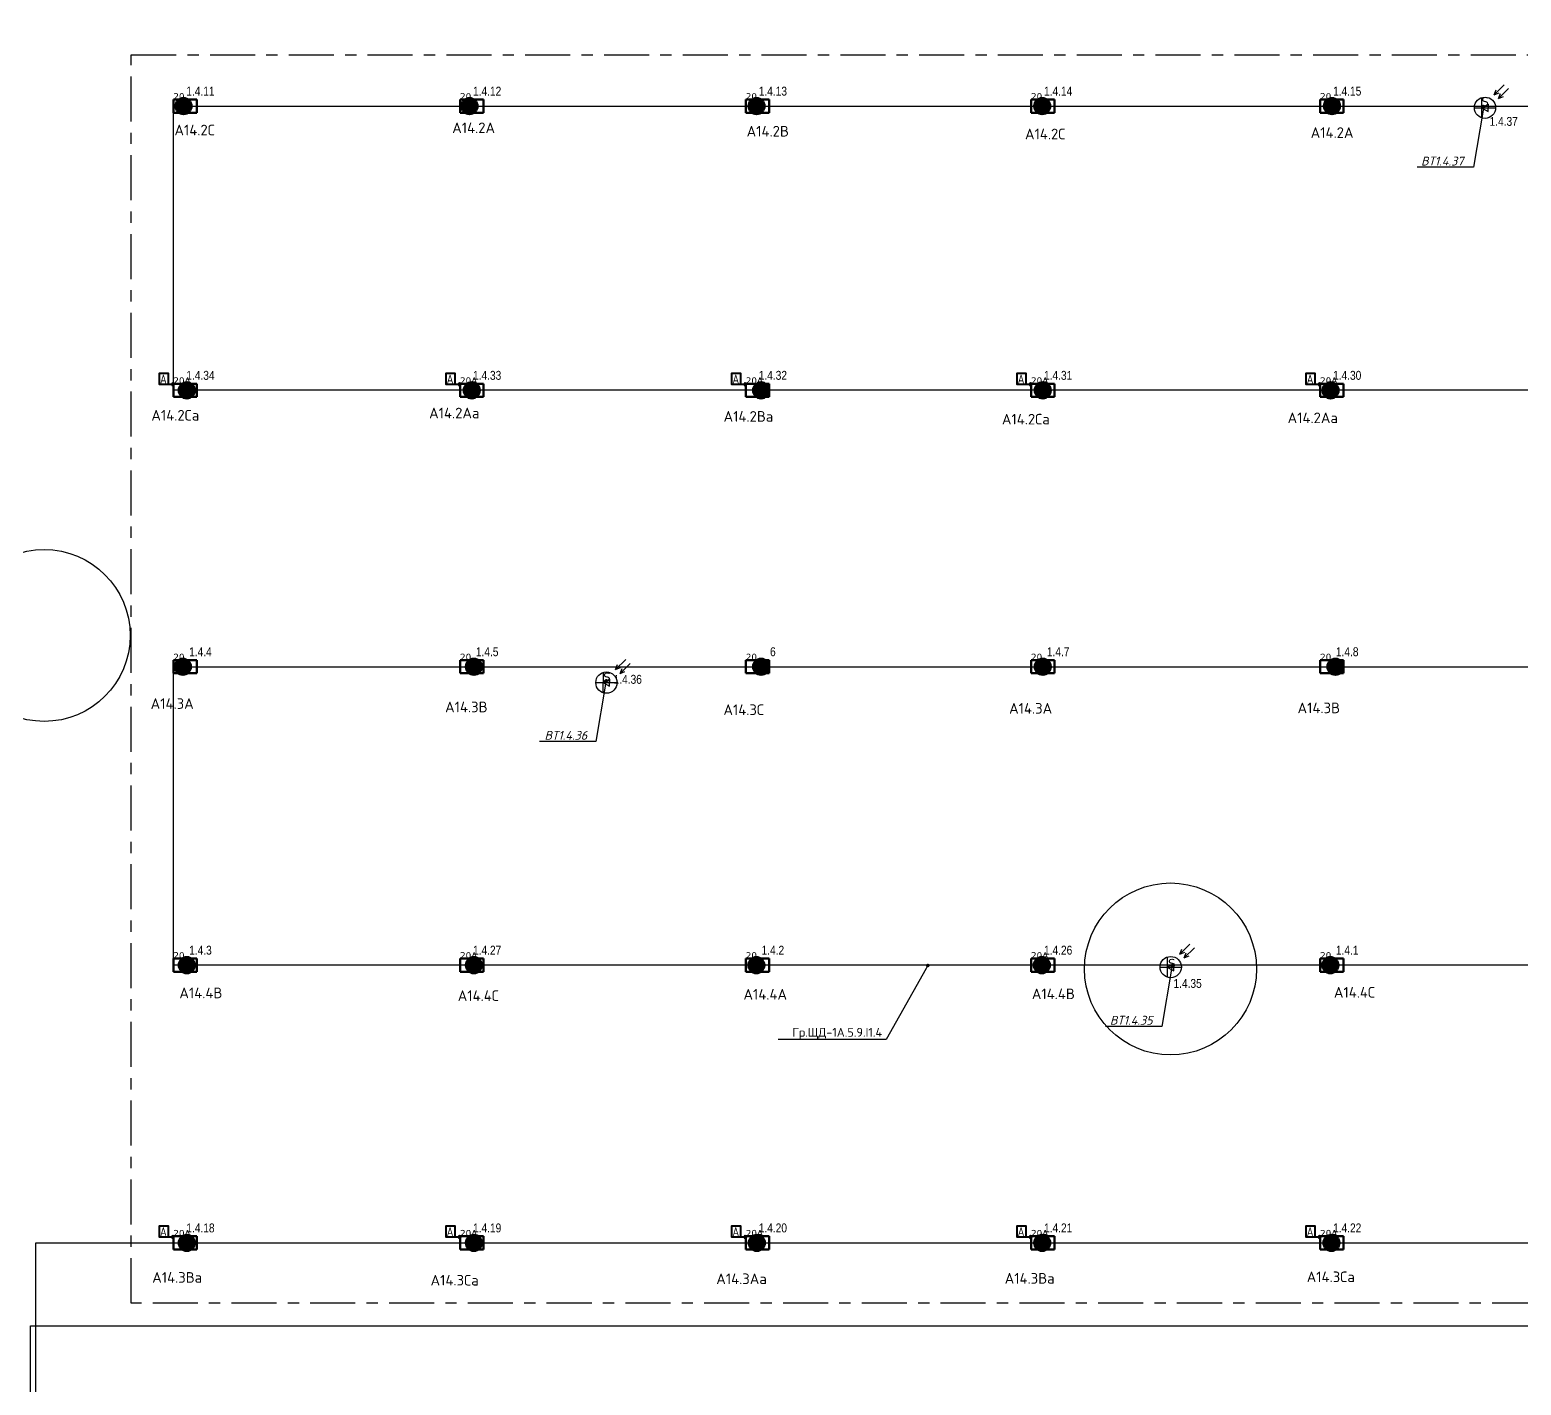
# Model space of a CAD drawing. Header units: millimetres. Extents: x -243740 to 150609, y -473655 to -165121.
# Drawn here: x -149967 to -107900, y -352787 to -314550 of the extents above; entities that cross this region are included whole.
import ezdxf
from ezdxf import colors
from ezdxf.entities.mleader import LeaderData, LeaderLine
from ezdxf.enums import TextEntityAlignment as Align
from ezdxf.math import Vec2, Vec3

# ---------------------------------------------------------------- set-up
doc = ezdxf.new("R2010")
doc.units = ezdxf.units.MM
doc.linetypes.add('HIDDEN2', pattern=[4.7625, 3.175, -1.5875])
doc.linetypes.add('Линия сетки', pattern=[22.225, 12.7, -3.175, 3.175, -3.175])
for name, color, linetype, lineweight in [('0_Авт.', 255, 'Continuous', 5), ('_освещение_dali', 3, 'Continuous', 50), ('DALLI', 6, 'TRAY', 30), ('Светильники аварийные', 1, 'Continuous', 40), ('Светильники основные', 214, 'Continuous', 40)]:
    doc.layers.add(name, color=color, linetype=linetype, lineweight=lineweight)
doc.layers.add('_Гр.ЩД-1А.5.9.I1.4', color=6, linetype='Continuous')
doc.layers.add('_Гр.ЩД-1А.5.9.I1.5', color=6, linetype='Continuous')
doc.layers.add('сВЕтильники', color=7, linetype='Continuous', lineweight=40, true_color=0x600080)
doc.layers.add('ЭТО_аварийные', color=7, linetype='HIDDEN2', lineweight=40, true_color=0xfa0505)
doc.styles.add('ELine', font='txt.shx')
doc.styles.add('ISOCPEUR', font='isocpeur.ttf')
doc.styles.add('ISOCPEUR_1', font='isocpeur.ttf', dxfattribs={"height": 200})
doc.styles.add('ROMANS', font='romans.shx', dxfattribs={"width": 0.8})
doc.styles.get("Standard").update_dxf_attribs({"font": 'ARIALN.TTF'})
doc.styles.add('TableTextStyle', font='')
doc.styles.add('Шрифт - 200', font='', dxfattribs={"height": 200})
doc.styles.get('TableTextStyle').set_extended_font_data('VERDANA.TTF')
doc.styles.get('Шрифт - 200').set_extended_font_data('GOST Common', italic=True)
doc.linetypes.add('TRAY', pattern='A,12.119257,["_",ELine,S=4.5,R=90,X=0,Y=-1.555839],0.750382,["_",ELine,S=4.5,R=0,X=0,Y=-0.805849],1.314849,["_",ELine,S=4.5,R=0,X=0,Y=-0.805849],2.250029,["_",ELine,S=4.5,R=90,X=0,Y=-1.555839],13.565483', length=30)
doc.linetypes.add('Truba', pattern='A,3e-05,[4,MSH_7,S=1,R=0,X=0,Y=0],-3.022072', length=3.022102)
doc.linetypes.add('Проводка в лотке', pattern='A,7.5,[130,ltypeshp.shx,S=0.5,R=0,X=0,Y=0],1,[130,ltypeshp.shx,S=1,R=90,X=0,Y=-0.5],1,[130,ltypeshp.shx,S=0.5,R=0,X=0,Y=0],7.5', length=17)

# ---------------------------------------------------------------- blocks, each defined once
blk = doc.blocks.new('A$C85fa3c5e')
at = {"layer": '0_Авт.', "color": 6, "lineweight": 25, "ltscale": 100}
for points in [[(5.42, 6.5), (2.59, 3.68), (3.15, 5.07)], [(5.42, 6.5), (2.59, 3.68), (3.98, 4.24)], [(6.66, 5.43), (3.83, 2.6), (4.39, 3.99)], [(6.66, 5.43), (3.83, 2.6), (5.22, 3.16)], [(-3, 0), (3, 0)], [(-0.97, 2.84), (-0.98, -2.84)], [(-0.98, 0), (0.85, 1), (0.85, -0.01)], [(-0.98, 0), (0.84, -1.02), (0.85, -0.01)]]:
    blk.add_lwpolyline(points, dxfattribs=at)
blk.add_circle((0, 0), 3, dxfattribs=at)
blk = doc.blocks.new('_Dot')
at = {"color": 0, "linetype": 'ByBlock', "lineweight": -2}
blk.add_line((-0.5, 0), (-1, 0), dxfattribs=at)
at = {"color": 0, "linetype": 'ByBlock', "const_width": 0.5}
blk.add_lwpolyline([(-0.25, 0, 1), (0.25, 0, 1)], format="xyb", close=True, dxfattribs=at)
blk = doc.blocks.new('авар')
at = {"layer": 'Светильники основные', "lineweight": 40}
blk.add_hatch(color=1, dxfattribs=at).paths.add_polyline_path([(32, 0, 1), (-32, 0, 1)])
at = {"layer": 'Светильники основные', "color": 1}
blk.add_line((0, 0), (132, 0), dxfattribs=at)
blk.add_lwpolyline([(132, 0), (378, 0), (378, 314), (132, 314)], close=True, dxfattribs=at)
at = {"layer": 'Светильники основные', "color": 1, "lineweight": 40}
blk.add_circle((0, 0), 31.6, dxfattribs=at)
at = {"layer": 'Светильники основные', "color": 1, "style": 'ROMANS', "width": 0.8}
blk.add_text('А', height=250, dxfattribs=at).set_placement((174, 29))
blk = doc.blocks.new('dgdg')
at = {"layer": 'сВЕтильники', "lineweight": 40}
for points in [[(88722, 80548, 0), (88722, 80920, 0)], [(88722, 80920, 0), (88722, 80548, 0)], [(88722, 80920, 0), (89379, 80920, 0)], [(89379, 80920, 0), (88722, 80920, 0)], [(89379, 80920, 0), (88722, 80920, 0)], [(88722, 80920, 0), (88722, 80548, 0)], [(88722, 80548, 0), (88722, 80920, 0)], [(88722, 80920, 0), (89379, 80920, 0)], [(89379, 80920, 0), (89379, 80548, 0)], [(89379, 80548, 0), (89379, 80920, 0)], [(89379, 80548, 0), (89379, 80920, 0)], [(89379, 80920, 0), (89379, 80548, 0)], [(96809, 80548, 0), (96809, 80920, 0)], [(96809, 80920, 0), (96809, 80548, 0)], [(96809, 80920, 0), (97466, 80920, 0)], [(97466, 80920, 0), (96809, 80920, 0)], [(97466, 80920, 0), (96809, 80920, 0)], [(96809, 80920, 0), (96809, 80548, 0)], [(96809, 80548, 0), (96809, 80920, 0)], [(96809, 80920, 0), (97466, 80920, 0)], [(97466, 80920, 0), (97466, 80548, 0)], [(97466, 80548, 0), (97466, 80920, 0)], [(97466, 80548, 0), (97466, 80920, 0)], [(97466, 80920, 0), (97466, 80548, 0)], [(104869, 80548, 0), (104869, 80920, 0)], [(104869, 80920, 0), (104869, 80548, 0)], [(104869, 80920, 0), (105526, 80920, 0)], [(105526, 80920, 0), (104869, 80920, 0)], [(105526, 80920, 0), (104869, 80920, 0)], [(104869, 80920, 0), (104869, 80548, 0)], [(104869, 80548, 0), (104869, 80920, 0)], [(104869, 80920, 0), (105526, 80920, 0)], [(105526, 80920, 0), (105526, 80548, 0)], [(105526, 80548, 0), (105526, 80920, 0)], [(105526, 80548, 0), (105526, 80920, 0)], [(105526, 80920, 0), (105526, 80548, 0)], [(112915, 80548, 0), (112915, 80920, 0)], [(112915, 80920, 0), (112915, 80548, 0)], [(112915, 80920, 0), (113572, 80920, 0)], [(113572, 80920, 0), (112915, 80920, 0)], [(113572, 80920, 0), (112915, 80920, 0)], [(112915, 80920, 0), (112915, 80548, 0)], [(112915, 80548, 0), (112915, 80920, 0)], [(112915, 80920, 0), (113572, 80920, 0)], [(113572, 80920, 0), (113572, 80548, 0)], [(113572, 80548, 0), (113572, 80920, 0)], [(113572, 80548, 0), (113572, 80920, 0)], [(113572, 80920, 0), (113572, 80548, 0)], [(121069, 80548, 0), (121069, 80920, 0)], [(121069, 80920, 0), (121069, 80548, 0)], [(121069, 80920, 0), (121726, 80920, 0)], [(121726, 80920, 0), (121069, 80920, 0)], [(121726, 80920, 0), (121069, 80920, 0)], [(121069, 80920, 0), (121069, 80548, 0)], [(121069, 80548, 0), (121069, 80920, 0)], [(121069, 80920, 0), (121726, 80920, 0)], [(121726, 80920, 0), (121726, 80548, 0)], [(121726, 80548, 0), (121726, 80920, 0)], [(121726, 80548, 0), (121726, 80920, 0)], [(121726, 80920, 0), (121726, 80548, 0)], [(89379, 80548, 0), (88722, 80548, 0)], [(88722, 80548, 0), (89379, 80548, 0)], [(88722, 80548, 0), (89379, 80548, 0)], [(89379, 80548, 0), (88722, 80548, 0)], [(97466, 80548, 0), (96809, 80548, 0)], [(96809, 80548, 0), (97466, 80548, 0)], [(96809, 80548, 0), (97466, 80548, 0)], [(97466, 80548, 0), (96809, 80548, 0)], [(105526, 80548, 0), (104869, 80548, 0)], [(104869, 80548, 0), (105526, 80548, 0)], [(104869, 80548, 0), (105526, 80548, 0)], [(105526, 80548, 0), (104869, 80548, 0)], [(113572, 80548, 0), (112915, 80548, 0)], [(112915, 80548, 0), (113572, 80548, 0)], [(112915, 80548, 0), (113572, 80548, 0)], [(113572, 80548, 0), (112915, 80548, 0)], [(121726, 80548, 0), (121069, 80548, 0)], [(121069, 80548, 0), (121726, 80548, 0)], [(121069, 80548, 0), (121726, 80548, 0)], [(121726, 80548, 0), (121069, 80548, 0)], [(88722, 64732, 0), (88722, 65104, 0)], [(88722, 65104, 0), (88722, 64732, 0)], [(88722, 65104, 0), (89379, 65104, 0)], [(89379, 65104, 0), (88722, 65104, 0)], [(89379, 65104, 0), (88722, 65104, 0)], [(88722, 65104, 0), (88722, 64732, 0)], [(88722, 64732, 0), (88722, 65104, 0)], [(88722, 65104, 0), (89379, 65104, 0)], [(89379, 65104, 0), (89379, 64732, 0)], [(89379, 64732, 0), (89379, 65104, 0)], [(89379, 64732, 0), (89379, 65104, 0)], [(89379, 65104, 0), (89379, 64732, 0)], [(96809, 64732, 0), (96809, 65104, 0)], [(96809, 65104, 0), (96809, 64732, 0)], [(96809, 65104, 0), (97466, 65104, 0)], [(97466, 65104, 0), (96809, 65104, 0)], [(97466, 65104, 0), (96809, 65104, 0)], [(96809, 65104, 0), (96809, 64732, 0)], [(96809, 64732, 0), (96809, 65104, 0)], [(96809, 65104, 0), (97466, 65104, 0)], [(97466, 65104, 0), (97466, 64732, 0)], [(97466, 64732, 0), (97466, 65104, 0)], [(97466, 64732, 0), (97466, 65104, 0)], [(97466, 65104, 0), (97466, 64732, 0)], [(104869, 64732, 0), (104869, 65104, 0)], [(104869, 65104, 0), (104869, 64732, 0)], [(104869, 65104, 0), (105526, 65104, 0)], [(105526, 65104, 0), (104869, 65104, 0)], [(105526, 65104, 0), (104869, 65104, 0)], [(104869, 65104, 0), (104869, 64732, 0)], [(104869, 64732, 0), (104869, 65104, 0)], [(104869, 65104, 0), (105526, 65104, 0)], [(105526, 65104, 0), (105526, 64732, 0)], [(105526, 64732, 0), (105526, 65104, 0)], [(105526, 64732, 0), (105526, 65104, 0)], [(105526, 65104, 0), (105526, 64732, 0)], [(112915, 64732, 0), (112915, 65104, 0)], [(112915, 65104, 0), (112915, 64732, 0)], [(112915, 65104, 0), (113572, 65104, 0)], [(113572, 65104, 0), (112915, 65104, 0)], [(113572, 65104, 0), (112915, 65104, 0)], [(112915, 65104, 0), (112915, 64732, 0)], [(112915, 64732, 0), (112915, 65104, 0)], [(112915, 65104, 0), (113572, 65104, 0)], [(113572, 65104, 0), (113572, 64732, 0)], [(113572, 64732, 0), (113572, 65104, 0)], [(113572, 64732, 0), (113572, 65104, 0)], [(113572, 65104, 0), (113572, 64732, 0)], [(121069, 64732, 0), (121069, 65104, 0)], [(121069, 65104, 0), (121069, 64732, 0)], [(121069, 65104, 0), (121726, 65104, 0)], [(121726, 65104, 0), (121069, 65104, 0)], [(121726, 65104, 0), (121069, 65104, 0)], [(121069, 65104, 0), (121069, 64732, 0)], [(121069, 64732, 0), (121069, 65104, 0)], [(121069, 65104, 0), (121726, 65104, 0)], [(121726, 65104, 0), (121726, 64732, 0)], [(121726, 64732, 0), (121726, 65104, 0)], [(121726, 64732, 0), (121726, 65104, 0)], [(121726, 65104, 0), (121726, 64732, 0)], [(89379, 64732, 0), (88722, 64732, 0)], [(88722, 64732, 0), (89379, 64732, 0)], [(88722, 64732, 0), (89379, 64732, 0)], [(89379, 64732, 0), (88722, 64732, 0)], [(97466, 64732, 0), (96809, 64732, 0)], [(96809, 64732, 0), (97466, 64732, 0)], [(96809, 64732, 0), (97466, 64732, 0)], [(97466, 64732, 0), (96809, 64732, 0)], [(105526, 64732, 0), (104869, 64732, 0)], [(104869, 64732, 0), (105526, 64732, 0)], [(104869, 64732, 0), (105526, 64732, 0)], [(105526, 64732, 0), (104869, 64732, 0)], [(113572, 64732, 0), (112915, 64732, 0)], [(112915, 64732, 0), (113572, 64732, 0)], [(112915, 64732, 0), (113572, 64732, 0)], [(113572, 64732, 0), (112915, 64732, 0)], [(121726, 64732, 0), (121069, 64732, 0)], [(121069, 64732, 0), (121726, 64732, 0)], [(121069, 64732, 0), (121726, 64732, 0)], [(121726, 64732, 0), (121069, 64732, 0)], [(88722, 56313, 0), (88722, 56685, 0)], [(88722, 56685, 0), (88722, 56313, 0)], [(88722, 56685, 0), (89379, 56685, 0)], [(89379, 56685, 0), (88722, 56685, 0)], [(89379, 56685, 0), (88722, 56685, 0)], [(88722, 56685, 0), (88722, 56313, 0)], [(88722, 56313, 0), (88722, 56685, 0)], [(88722, 56685, 0), (89379, 56685, 0)], [(89379, 56685, 0), (89379, 56313, 0)], [(89379, 56313, 0), (89379, 56685, 0)], [(89379, 56313, 0), (89379, 56685, 0)], [(89379, 56685, 0), (89379, 56313, 0)], [(96809, 56313, 0), (96809, 56685, 0)], [(96809, 56685, 0), (96809, 56313, 0)], [(96809, 56685, 0), (97466, 56685, 0)], [(97466, 56685, 0), (96809, 56685, 0)], [(97466, 56685, 0), (96809, 56685, 0)], [(96809, 56685, 0), (96809, 56313, 0)], [(96809, 56313, 0), (96809, 56685, 0)], [(96809, 56685, 0), (97466, 56685, 0)], [(97466, 56685, 0), (97466, 56313, 0)], [(97466, 56313, 0), (97466, 56685, 0)], [(97466, 56313, 0), (97466, 56685, 0)], [(97466, 56685, 0), (97466, 56313, 0)], [(104869, 56313, 0), (104869, 56685, 0)], [(104869, 56685, 0), (104869, 56313, 0)], [(104869, 56685, 0), (105526, 56685, 0)], [(105526, 56685, 0), (104869, 56685, 0)], [(105526, 56685, 0), (104869, 56685, 0)], [(104869, 56685, 0), (104869, 56313, 0)], [(104869, 56313, 0), (104869, 56685, 0)], [(104869, 56685, 0), (105526, 56685, 0)], [(105526, 56685, 0), (105526, 56313, 0)], [(105526, 56313, 0), (105526, 56685, 0)], [(105526, 56313, 0), (105526, 56685, 0)], [(105526, 56685, 0), (105526, 56313, 0)], [(112915, 56313, 0), (112915, 56685, 0)], [(112915, 56685, 0), (112915, 56313, 0)], [(112915, 56685, 0), (113572, 56685, 0)], [(113572, 56685, 0), (112915, 56685, 0)], [(113572, 56685, 0), (112915, 56685, 0)], [(112915, 56685, 0), (112915, 56313, 0)], [(112915, 56313, 0), (112915, 56685, 0)], [(112915, 56685, 0), (113572, 56685, 0)], [(113572, 56685, 0), (113572, 56313, 0)], [(113572, 56313, 0), (113572, 56685, 0)], [(113572, 56313, 0), (113572, 56685, 0)], [(113572, 56685, 0), (113572, 56313, 0)], [(121069, 56313, 0), (121069, 56685, 0)], [(121069, 56685, 0), (121069, 56313, 0)], [(121069, 56685, 0), (121726, 56685, 0)], [(121726, 56685, 0), (121069, 56685, 0)], [(121726, 56685, 0), (121069, 56685, 0)], [(121069, 56685, 0), (121069, 56313, 0)], [(121069, 56313, 0), (121069, 56685, 0)], [(121069, 56685, 0), (121726, 56685, 0)], [(121726, 56685, 0), (121726, 56313, 0)], [(121726, 56313, 0), (121726, 56685, 0)], [(121726, 56313, 0), (121726, 56685, 0)], [(121726, 56685, 0), (121726, 56313, 0)], [(89379, 56313, 0), (88722, 56313, 0)], [(88722, 56313, 0), (89379, 56313, 0)], [(88722, 56313, 0), (89379, 56313, 0)], [(89379, 56313, 0), (88722, 56313, 0)], [(97466, 56313, 0), (96809, 56313, 0)], [(96809, 56313, 0), (97466, 56313, 0)], [(96809, 56313, 0), (97466, 56313, 0)], [(97466, 56313, 0), (96809, 56313, 0)], [(105526, 56313, 0), (104869, 56313, 0)], [(104869, 56313, 0), (105526, 56313, 0)], [(104869, 56313, 0), (105526, 56313, 0)], [(105526, 56313, 0), (104869, 56313, 0)], [(113572, 56313, 0), (112915, 56313, 0)], [(112915, 56313, 0), (113572, 56313, 0)], [(112915, 56313, 0), (113572, 56313, 0)], [(113572, 56313, 0), (112915, 56313, 0)], [(121726, 56313, 0), (121069, 56313, 0)], [(121069, 56313, 0), (121726, 56313, 0)], [(121069, 56313, 0), (121726, 56313, 0)], [(121726, 56313, 0), (121069, 56313, 0)]]:
    blk.add_polyline3d(points, dxfattribs=at)
at = {"layer": 'Светильники аварийные', "lineweight": 40}
for points in [[(88722, 72530, 0), (88722, 72902, 0)], [(88722, 72902, 0), (88722, 72530, 0)], [(88722, 72902, 0), (89379, 72902, 0)], [(89379, 72902, 0), (88722, 72902, 0)], [(89379, 72902, 0), (88722, 72902, 0)], [(88722, 72902, 0), (88722, 72530, 0)], [(88722, 72530, 0), (88722, 72902, 0)], [(88722, 72902, 0), (89379, 72902, 0)], [(89379, 72902, 0), (89379, 72530, 0)], [(89379, 72530, 0), (89379, 72902, 0)], [(89379, 72530, 0), (89379, 72902, 0)], [(89379, 72902, 0), (89379, 72530, 0)], [(96809, 72530, 0), (96809, 72902, 0)], [(96809, 72902, 0), (96809, 72530, 0)], [(96809, 72902, 0), (97466, 72902, 0)], [(97466, 72902, 0), (96809, 72902, 0)], [(97466, 72902, 0), (96809, 72902, 0)], [(96809, 72902, 0), (96809, 72530, 0)], [(96809, 72530, 0), (96809, 72902, 0)], [(96809, 72902, 0), (97466, 72902, 0)], [(97466, 72902, 0), (97466, 72530, 0)], [(97466, 72530, 0), (97466, 72902, 0)], [(97466, 72530, 0), (97466, 72902, 0)], [(97466, 72902, 0), (97466, 72530, 0)], [(104869, 72530, 0), (104869, 72902, 0)], [(104869, 72902, 0), (104869, 72530, 0)], [(104869, 72902, 0), (105526, 72902, 0)], [(105526, 72902, 0), (104869, 72902, 0)], [(105526, 72902, 0), (104869, 72902, 0)], [(104869, 72902, 0), (104869, 72530, 0)], [(104869, 72530, 0), (104869, 72902, 0)], [(104869, 72902, 0), (105526, 72902, 0)], [(105526, 72902, 0), (105526, 72530, 0)], [(105526, 72530, 0), (105526, 72902, 0)], [(105526, 72530, 0), (105526, 72902, 0)], [(105526, 72902, 0), (105526, 72530, 0)], [(112915, 72530, 0), (112915, 72902, 0)], [(112915, 72902, 0), (112915, 72530, 0)], [(112915, 72902, 0), (113572, 72902, 0)], [(113572, 72902, 0), (112915, 72902, 0)], [(113572, 72902, 0), (112915, 72902, 0)], [(112915, 72902, 0), (112915, 72530, 0)], [(112915, 72530, 0), (112915, 72902, 0)], [(112915, 72902, 0), (113572, 72902, 0)], [(113572, 72902, 0), (113572, 72530, 0)], [(113572, 72530, 0), (113572, 72902, 0)], [(113572, 72530, 0), (113572, 72902, 0)], [(113572, 72902, 0), (113572, 72530, 0)], [(121069, 72530, 0), (121069, 72902, 0)], [(121069, 72902, 0), (121069, 72530, 0)], [(121069, 72902, 0), (121726, 72902, 0)], [(121726, 72902, 0), (121069, 72902, 0)], [(121726, 72902, 0), (121069, 72902, 0)], [(121069, 72902, 0), (121069, 72530, 0)], [(121069, 72530, 0), (121069, 72902, 0)], [(121069, 72902, 0), (121726, 72902, 0)], [(121726, 72902, 0), (121726, 72530, 0)], [(121726, 72530, 0), (121726, 72902, 0)], [(121726, 72530, 0), (121726, 72902, 0)], [(121726, 72902, 0), (121726, 72530, 0)], [(89379, 72530, 0), (88722, 72530, 0)], [(88722, 72530, 0), (89379, 72530, 0)], [(88722, 72530, 0), (89379, 72530, 0)], [(89379, 72530, 0), (88722, 72530, 0)], [(97466, 72530, 0), (96809, 72530, 0)], [(96809, 72530, 0), (97466, 72530, 0)], [(96809, 72530, 0), (97466, 72530, 0)], [(97466, 72530, 0), (96809, 72530, 0)], [(105526, 72530, 0), (104869, 72530, 0)], [(104869, 72530, 0), (105526, 72530, 0)], [(104869, 72530, 0), (105526, 72530, 0)], [(105526, 72530, 0), (104869, 72530, 0)], [(113572, 72530, 0), (112915, 72530, 0)], [(112915, 72530, 0), (113572, 72530, 0)], [(112915, 72530, 0), (113572, 72530, 0)], [(113572, 72530, 0), (112915, 72530, 0)], [(121726, 72530, 0), (121069, 72530, 0)], [(121069, 72530, 0), (121726, 72530, 0)], [(121069, 72530, 0), (121726, 72530, 0)], [(121726, 72530, 0), (121069, 72530, 0)], [(88722, 48478, 0), (88722, 48850, 0)], [(88722, 48850, 0), (88722, 48478, 0)], [(88722, 48850, 0), (89379, 48850, 0)], [(89379, 48850, 0), (88722, 48850, 0)], [(89379, 48850, 0), (88722, 48850, 0)], [(88722, 48850, 0), (88722, 48478, 0)], [(88722, 48478, 0), (88722, 48850, 0)], [(88722, 48850, 0), (89379, 48850, 0)], [(89379, 48850, 0), (89379, 48478, 0)], [(89379, 48478, 0), (89379, 48850, 0)], [(89379, 48478, 0), (89379, 48850, 0)], [(89379, 48850, 0), (89379, 48478, 0)], [(96809, 48478, 0), (96809, 48850, 0)], [(96809, 48850, 0), (96809, 48478, 0)], [(96809, 48850, 0), (97466, 48850, 0)], [(97466, 48850, 0), (96809, 48850, 0)], [(97466, 48850, 0), (96809, 48850, 0)], [(96809, 48850, 0), (96809, 48478, 0)], [(96809, 48478, 0), (96809, 48850, 0)], [(96809, 48850, 0), (97466, 48850, 0)], [(97466, 48850, 0), (97466, 48478, 0)], [(97466, 48478, 0), (97466, 48850, 0)], [(97466, 48478, 0), (97466, 48850, 0)], [(97466, 48850, 0), (97466, 48478, 0)], [(104869, 48478, 0), (104869, 48850, 0)], [(104869, 48850, 0), (104869, 48478, 0)], [(104869, 48850, 0), (105526, 48850, 0)], [(105526, 48850, 0), (104869, 48850, 0)], [(105526, 48850, 0), (104869, 48850, 0)], [(104869, 48850, 0), (104869, 48478, 0)], [(104869, 48478, 0), (104869, 48850, 0)], [(104869, 48850, 0), (105526, 48850, 0)], [(105526, 48850, 0), (105526, 48478, 0)], [(105526, 48478, 0), (105526, 48850, 0)], [(105526, 48478, 0), (105526, 48850, 0)], [(105526, 48850, 0), (105526, 48478, 0)], [(112915, 48478, 0), (112915, 48850, 0)], [(112915, 48850, 0), (112915, 48478, 0)], [(112915, 48850, 0), (113572, 48850, 0)], [(113572, 48850, 0), (112915, 48850, 0)], [(113572, 48850, 0), (112915, 48850, 0)], [(112915, 48850, 0), (112915, 48478, 0)], [(112915, 48478, 0), (112915, 48850, 0)], [(112915, 48850, 0), (113572, 48850, 0)], [(113572, 48850, 0), (113572, 48478, 0)], [(113572, 48478, 0), (113572, 48850, 0)], [(113572, 48478, 0), (113572, 48850, 0)], [(113572, 48850, 0), (113572, 48478, 0)], [(121069, 48478, 0), (121069, 48850, 0)], [(121069, 48850, 0), (121069, 48478, 0)], [(121069, 48850, 0), (121726, 48850, 0)], [(121726, 48850, 0), (121069, 48850, 0)], [(121726, 48850, 0), (121069, 48850, 0)], [(121069, 48850, 0), (121069, 48478, 0)], [(121069, 48478, 0), (121069, 48850, 0)], [(121069, 48850, 0), (121726, 48850, 0)], [(121726, 48850, 0), (121726, 48478, 0)], [(121726, 48478, 0), (121726, 48850, 0)], [(121726, 48478, 0), (121726, 48850, 0)], [(121726, 48850, 0), (121726, 48478, 0)], [(89379, 48478, 0), (88722, 48478, 0)], [(88722, 48478, 0), (89379, 48478, 0)], [(88722, 48478, 0), (89379, 48478, 0)], [(89379, 48478, 0), (88722, 48478, 0)], [(97466, 48478, 0), (96809, 48478, 0)], [(96809, 48478, 0), (97466, 48478, 0)], [(96809, 48478, 0), (97466, 48478, 0)], [(97466, 48478, 0), (96809, 48478, 0)], [(105526, 48478, 0), (104869, 48478, 0)], [(104869, 48478, 0), (105526, 48478, 0)], [(104869, 48478, 0), (105526, 48478, 0)], [(105526, 48478, 0), (104869, 48478, 0)], [(113572, 48478, 0), (112915, 48478, 0)], [(112915, 48478, 0), (113572, 48478, 0)], [(112915, 48478, 0), (113572, 48478, 0)], [(113572, 48478, 0), (112915, 48478, 0)], [(121726, 48478, 0), (121069, 48478, 0)], [(121069, 48478, 0), (121726, 48478, 0)], [(121069, 48478, 0), (121726, 48478, 0)], [(121726, 48478, 0), (121069, 48478, 0)]]:
    blk.add_polyline3d(points, dxfattribs=at)
at = {"layer": 'Светильники аварийные', "xscale": -1}
for p in [(88708, 72882), (96795, 72882), (104854, 72882), (112901, 72882), (121054, 72882), (88708, 48829), (96795, 48829), (104854, 48829), (112901, 48829), (121054, 48829)]:
    blk.add_blockref('авар', p, dxfattribs=at)
at = {"layer": 'сВЕтильники', "style": 'ISOCPEUR_1'}
for s, p in [('А14.2С', (88752, 79910, 24000)), ('А14.2А', (96587, 79972, 21000)), ('А14.2В', (104892, 79876, 22500)), ('А14.2С', (112743, 79798, 24000)), ('А14.2А', (120802, 79837, 21000)), ('А14.3А', (88081, 63729, 21000)), ('А14.3В', (96386, 63633, 22500)), ('А14.3С', (104237, 63555, 24000)), ('А14.3А', (112296, 63594, 21000)), ('А14.3В', (120432, 63607, 22500)), ('А14.4В', (88891, 55566, 22500)), ('А14.4С', (96743, 55488, 24000)), ('А14.4А', (104802, 55527, 21000)), ('А14.4В', (112937, 55540, 22500)), ('А14.4С', (121457, 55583, 24000))]:
    blk.add_text(s, height=300, dxfattribs=at).set_placement(p)
at = {"layer": 'ЭТО_аварийные', "style": 'ISOCPEUR_1'}
for s, p in [('А14.2Са', (88101, 71863)), ('А14.2Аа', (95936, 71926)), ('А14.2Ва', (104241, 71830)), ('А14.2Са', (112092, 71752)), ('А14.2Аа', (120151, 71790)), ('А14.3Ва', (88125, 47539)), ('А14.3Са', (95976, 47461)), ('А14.3Аа', (104035, 47500)), ('А14.3Ва', (112171, 47513)), ('А14.3Са', (120690, 47556))]:
    blk.add_text(s, height=300, dxfattribs=at).set_placement(p)
blk = doc.blocks.new('A$Cab2378fa')
at = {"lineweight": 25}
h = blk.add_hatch(color=0, dxfattribs=at)
h.paths.add_polyline_path([(162, -157, 0.442338), (148, 178), (0, 0)])
h.paths.add_polyline_path([(-142, -170), (0, 0), (-163, 158, 0.430096)])
at = {"lineweight": 25, "true_color": 0xfff5f5}
h = blk.add_hatch(color=7, dxfattribs=at)
h.dxf.hatch_style = 1
h.paths.add_polyline_path([(0, 0), (-142, -170, 0.174923), (3, -222, 0.197808), (162, -157)])
h.paths.add_polyline_path([(-163, 158), (0, 0), (148, 178, 0.175398), (3, 230, 0.209014)])
blk.add_circle((3, 4), 226)

msp = doc.modelspace()

# ---------------------------------------------------------------- linework, layer by layer
at = {"layer": '_Гр.ЩД-1А.5.9.I1.4', "ltscale": 100}
msp.add_lwpolyline([(-149802, -393665), (-149801, -348774), (-96661, -348774), (-96661, -340938), (-145918, -340938), (-145918, -332519), (-96661, -332519), (-96661, -324721), (-145918, -324721), (-145918, -316703), (-96661, -316703)], dxfattribs=at)
at = {"layer": '_Гр.ЩД-1А.5.9.I1.5', "ltscale": 100}
msp.add_lwpolyline([(-149952, -393665), (-149952, -351110), (-89512, -351110), (-89512, -348832), (-46111, -348823), (-46111, -340983), (-87271, -340939), (-87271, -332492), (-46111, -332492), (-46111, -324690), (-87271, -324690), (-87271, -316681), (-46111, -316703)], dxfattribs=at)
at = {"layer": 'DALLI', "color": 0, "linetype": 'Линия сетки', "lineweight": -3, "ltscale": 100}
msp.add_lwpolyline([(-147106, -315260), (-96336, -315260), (-96336, -350474), (-147106, -350474)], close=True, dxfattribs=at)
at = {"layer": 'Defpoints', "color": 3, "ltscale": 100}
for centre in [(-149562, -331637), (-117792, -341044, 11785)]:
    msp.add_circle(centre, 2425, dxfattribs=at)

# ---------------------------------------------------------------- block references
at = {"layer": '0_Авт.', "color": 3, "linetype": 'Проводка в лотке', "ltscale": 100, "xscale": 100, "yscale": 100, "zscale": 100}
for p in [(-108920, -316749), (-133702, -332966), (-117785, -340993, 11785)]:
    msp.add_blockref('A$C85fa3c5e', p, dxfattribs=at)
at = {"layer": '_освещение_dali', "color": 5, "ltscale": 100}
for p in [(-145633, -316707), (-137568, -316707), (-129470, -316707), (-121412, -316707), (-113240, -316707), (-145653, -332523), (-137443, -332523), (-129343, -332523), (-121398, -332523), (-113143, -332523), (-145543, -340942), (-129477, -340942), (-113285, -340942)]:
    msp.add_blockref('A$Cab2378fa', p, dxfattribs=at)
at = {"layer": '_освещение_dali', "color": 1, "ltscale": 100}
for p in [(-145543, -324725), (-137505, -324725), (-129343, -324725), (-121399, -324725), (-113279, -324725), (-137443, -340942), (-121424, -340942), (-145543, -348777), (-137443, -348777), (-129463, -348777), (-121414, -348777), (-113256, -348777)]:
    msp.add_blockref('A$Cab2378fa', p, dxfattribs=at)
at = {"layer": 'Defpoints', "linetype": 'Truba'}
msp.add_blockref('dgdg', (-234640, -397437), dxfattribs=at)

# ---------------------------------------------------------------- texts
at = {"layer": '_Гр.ЩД-1А.5.9.I1.4', "ltscale": 100}
for s, p in [('1.4.11', (-145154, -316480)), ('1.4.12', (-137067, -316480)), ('1.4.13', (-129008, -316480)), ('1.4.14', (-120961, -316480)), ('1.4.15', (-112808, -316480)), ('1.4.37', (-108393, -317334)), ('1.4.34', (-145154, -324498)), ('1.4.33', (-137067, -324498)), ('1.4.32', (-129008, -324498)), ('1.4.31', (-120961, -324498)), ('1.4.30', (-112808, -324498)), ('1.4.4', (-145154, -332296)), ('1.4.5', (-137067, -332296)), ('6', (-129008, -332296)), ('1.4.7', (-120961, -332296)), ('1.4.8', (-112808, -332296)), ('1.4.36', (-133101, -333074)), ('1.4.3', (-145154, -340715)), ('1.4.27', (-137067, -340715)), ('1.4.2', (-129008, -340715)), ('1.4.26', (-120961, -340715)), ('1.4.1', (-112808, -340715)), ('1.4.35', (-117309, -341653)), ('1.4.18', (-145154, -348551)), ('1.4.19', (-137067, -348551)), ('1.4.20', (-129008, -348551)), ('1.4.21', (-120961, -348551)), ('1.4.22', (-112808, -348551))]:
    msp.add_text(s, height=250, dxfattribs=at).set_placement(p, align=Align.BOTTOM_CENTER)
at = {"layer": '_освещение_dali', "color": 21, "true_color": 0xfda8a7, "style": 'TableTextStyle'}
for s, height, p in [('20', 180, (-145918, -316517)), ('20', 180, (-137831, -316517)), ('20', 180, (-129771, -316517)), ('20', 180, (-121725, -316517)), ('20', 180, (-113571, -316517)), ('S', 250, (-109028, -316702)), ('20А', 180, (-145918, -324535)), ('20А', 180, (-137831, -324535)), ('20А', 180, (-129771, -324535)), ('20А', 180, (-121725, -324535)), ('20А', 180, (-113571, -324535)), ('20', 180, (-145918, -332333)), ('20', 180, (-137831, -332333)), ('20', 180, (-129771, -332333)), ('20', 180, (-121725, -332333)), ('20', 180, (-113571, -332333)), ('S', 250, (-133797, -332937)), ('20', 180, (-145918, -340752)), ('20А', 180, (-137831, -340752)), ('20', 180, (-129771, -340752)), ('20А', 180, (-121725, -340752)), ('20', 180, (-113571, -340752)), ('S', 250, (-117865, -341013, 11785)), ('20А', 180, (-145918, -348588)), ('20А', 180, (-137831, -348588)), ('20А', 180, (-129771, -348588)), ('20А', 180, (-121725, -348588)), ('20А', 180, (-113571, -348588))]:
    msp.add_text(s, height=height, dxfattribs=at).set_placement(p)

# ---------------------------------------------------------------- leaders
at = {"layer": '_Гр.ЩД-1А.5.9.I1.4', "ltscale": 100}
ml = msp.add_multileader_mtext('Standard', dxfattribs=at)
ml.set_content('Гр.ЩД-1А.5.9.I1.4', color=256, style='ISOCPEUR')
ml.set_leader_properties()
ml.set_arrow_properties(name='DOT')
ml.build(insert=Vec2(0, 0))
ml.multileader.update_dxf_attribs({"has_dogleg": 0, "text_left_attachment_type": 6, "text_right_attachment_type": 6, "arrow_head_size": 100})
ctx = ml.context
ctx.base_point, ctx.char_height, ctx.arrow_head_size, ctx.landing_gap_size, ctx.plane_origin = Vec3(-128659, -343032), 250, 100, 200, Vec3(-44141, -215261)
ctx.left_attachment, ctx.right_attachment = 6, 6
notes = []
notes.append((ctx, [(1, (1, 1, 0), (-125801, -343032), (-1, 0), 8, [(1, [(-124639, -340949)], 0, [])])]))
ctx.mtext.insert, ctx.mtext.flow_direction = Vec3(-128459, -342707), 5
at = {"layer": '_освещение_dali'}
ml = msp.add_multileader_mtext('Standard', dxfattribs=at)
ml.set_content('{\\fISOCPEUR|b0|i1|c204|p34;ВТ1.4.37}', color=256, style='Шрифт - 200')
ml.set_leader_properties()
ml.set_arrow_properties(name='DOT')
ml.build(insert=Vec2(0, 0))
ml.multileader.update_dxf_attribs({"has_dogleg": 0, "text_left_attachment_type": 6, "text_right_attachment_type": 6, "arrow_head_size": 100})
ctx = ml.context
ctx.base_point, ctx.char_height, ctx.arrow_head_size, ctx.landing_gap_size, ctx.plane_origin = Vec3(-110924, -318429, 11785), 250, 100, 200, Vec3(-23066, -187414, 11785)
ctx.left_attachment, ctx.right_attachment = 6, 6
notes.append((ctx, [(1, (1, 1, 0), (-109240, -318429, 11785), (-1, 0), 8, [(1, [(-108957, -316716, 11785)], 0, [])])]))
ctx.mtext.insert, ctx.mtext.flow_direction = Vec3(-110724, -318129, 11785), 5
ml = msp.add_multileader_mtext('Standard', dxfattribs=at)
ml.set_content('{\\fISOCPEUR|b0|i1|c204|p34;ВТ1.4.36}', color=256, style='Шрифт - 200')
ml.set_leader_properties()
ml.set_arrow_properties(name='DOT')
ml.build(insert=Vec2(0, 0))
ml.multileader.update_dxf_attribs({"has_dogleg": 0, "text_left_attachment_type": 6, "text_right_attachment_type": 6, "arrow_head_size": 100})
ctx = ml.context
ctx.base_point, ctx.char_height, ctx.arrow_head_size, ctx.landing_gap_size, ctx.plane_origin = Vec3(-135649, -334630), 250, 100, 200, Vec3(-47817, -203615)
ctx.left_attachment, ctx.right_attachment = 6, 6
notes.append((ctx, [(1, (1, 1, 0), (-133991, -334630), (-1, 0), 8, [(1, [(-133708, -332916)], 0, [])])]))
ctx.mtext.insert, ctx.mtext.flow_direction = Vec3(-135449, -334330), 5
ml = msp.add_multileader_mtext('Standard', dxfattribs=at)
ml.set_content('{\\fISOCPEUR|b0|i1|c204|p34;ВТ1.4.35}', color=256, style='Шрифт - 200')
ml.set_leader_properties()
ml.set_arrow_properties(name='DOT')
ml.build(insert=Vec2(0, 0))
ml.multileader.update_dxf_attribs({"has_dogleg": 0, "text_left_attachment_type": 6, "text_right_attachment_type": 6, "arrow_head_size": 100})
ctx = ml.context
ctx.base_point, ctx.char_height, ctx.arrow_head_size, ctx.landing_gap_size, ctx.plane_origin = Vec3(-119700, -342668, 11785), 250, 100, 200, Vec3(-31855, -211653, 11785)
ctx.left_attachment, ctx.right_attachment = 6, 6
notes.append((ctx, [(1, (1, 1, 0), (-118029, -342668, 11785), (-1, 0), 8, [(1, [(-117746, -340955, 11785)], 0, [])])]))
ctx.mtext.insert, ctx.mtext.flow_direction = Vec3(-119500, -342368, 11785), 5
for ctx, leaders in notes:
    for number, flags, end, landing, length, lines in leaders:
        leader = LeaderData()
        leader.index, (leader.has_last_leader_line, leader.has_dogleg_vector, leader.attachment_direction) = number, flags
        leader.last_leader_point, leader.dogleg_vector, leader.dogleg_length = Vec3(end), Vec3(landing), length
        for number, points, colour, breaks in lines:
            line = LeaderLine()
            line.index, line.vertices, line.color, line.breaks = number, Vec3.list(points), colors.encode_raw_color(colour), breaks
            leader.lines.append(line)
        ctx.leaders.append(leader)

doc.saveas('drawing.dxf')
